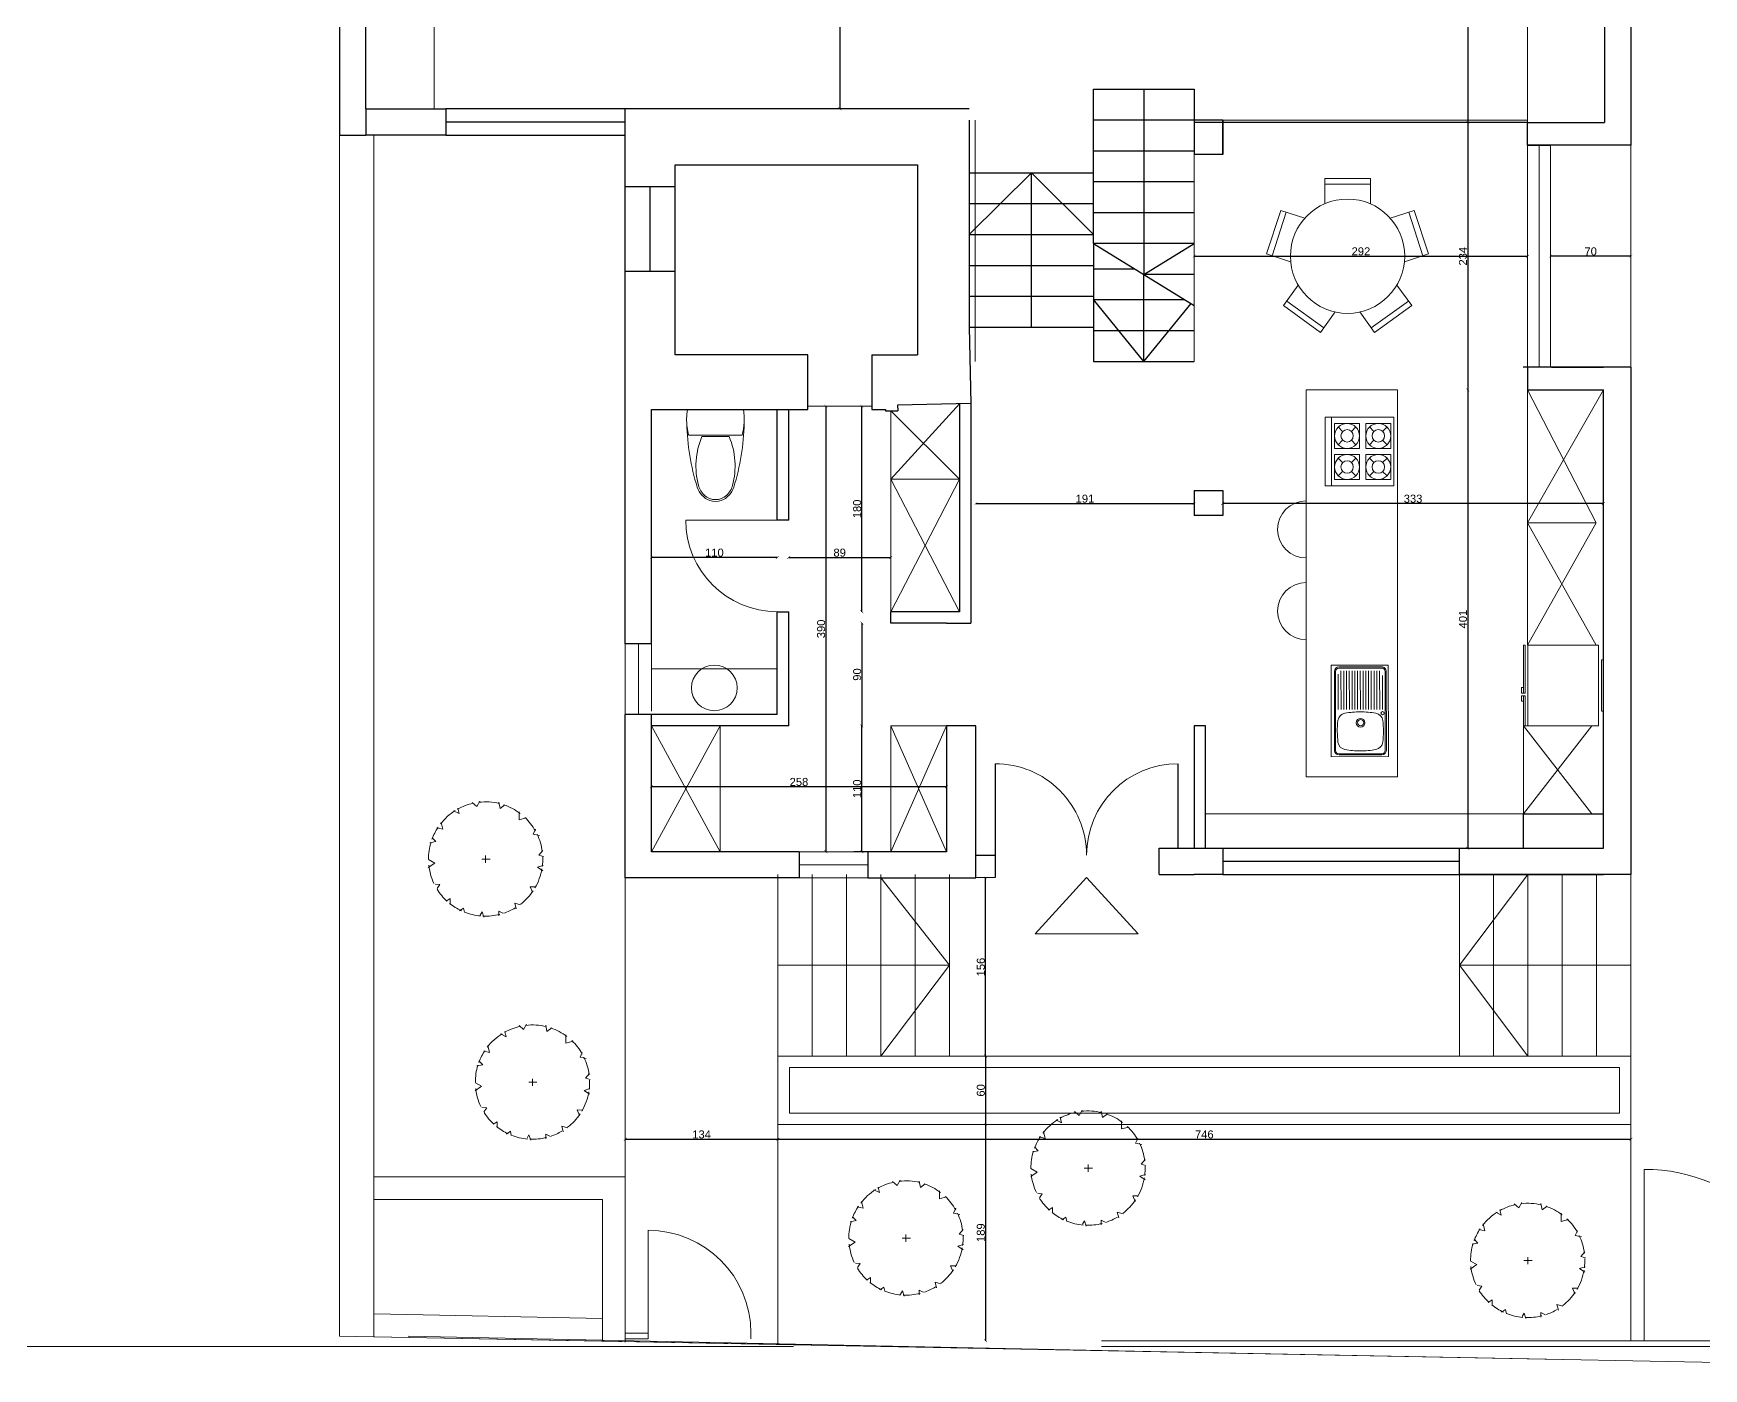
# Model space of a CAD drawing. Header units: millimetres. Extents: x -627 to 20370, y 1538 to 15679.
# Drawn here: x 10380 to 11841, y 9375 to 10544 of the extents above; entities that cross this region are included whole.
import ezdxf

# ---------------------------------------------------------------- set-up
doc = ezdxf.new("R2010")
doc.units = ezdxf.units.MM
doc.layers.add('blue', color=160, linetype='Continuous', lineweight=5)
doc.layers.add('new', color=3, linetype='Continuous', lineweight=30)
doc.layers.add('dim', color=2, linetype='Continuous')
doc.layers.add('Hidden', color=5, linetype='Continuous')
doc.styles.get("Standard").update_dxf_attribs({"font": 'Arial.ttf'})
doc.dimstyles.new('ISO-25', dxfattribs={"dimtxt": 7, "dimasz": 2.5, "dimexe": 1.25, "dimexo": 0.625, "dimtad": 1, "dimdec": 0, "dimtxsty": 'Standard', "dimblk": 'ARCHTICK', "dimblk1": 'ARCHTICK', "dimblk2": 'ARCHTICK', "dimcen": 2.5, "dimse1": 1, "dimse2": 1, "dimadec": 0, "dimazin": 0, "dimtfac": 1, "dimtdec": 0, "dimtmove": 0, "dimatfit": 3, "dimldrblk": 'ARCHTICK', "dimfxl": 1, "dimarcsym": 0})

# ---------------------------------------------------------------- blocks, each defined once
blk = doc.blocks.new('Muko07pl')
at = {"color": 0, "linetype": 'ByBlock'}
for p, q in [((-0.224, 0), (0.224, 0)), ((-0.224, -0.016), (-0.224, 0)), ((0.224, -0.016), (0.224, 0)), ((-0.354, -0.044), (0.354, -0.044)), ((-0.354, -0.664), (-0.354, -0.044)), ((-0.224, -0.018), (0.224, -0.018)), ((0.354, -0.044), (0.354, -0.664)), ((0.354, -0.664), (-0.354, -0.664)), ((-0.354, -0.686), (-0.089, -0.686)), ((-0.354, -0.702), (-0.354, -0.686)), ((-0.354, -0.702), (-0.089, -0.702)), ((-0.138, -0.702), (-0.089, -0.702)), ((-0.138, -0.717), (-0.138, -0.702)), ((-0.138, -0.717), (-0.089, -0.717)), ((-0.089, -0.702), (-0.089, -0.686)), ((-0.089, -0.717), (-0.089, -0.702)), ((-0.066, -0.686), (0.354, -0.686)), ((-0.066, -0.702), (-0.066, -0.686)), ((-0.066, -0.717), (-0.066, -0.702)), ((-0.066, -0.702), (-0.017, -0.702)), ((-0.066, -0.702), (0.354, -0.702)), ((-0.066, -0.717), (-0.017, -0.717)), ((-0.017, -0.717), (-0.017, -0.702)), ((0.354, -0.702), (0.354, -0.686))]:
    blk.add_line(p, q, dxfattribs=at)
blk = doc.blocks.new('Muko01pl')
at = {"color": 0, "linetype": 'ByBlock'}
for p, q in [((0.3, 0), (-0.3, 0)), ((-0.3, 0), (-0.3, -0.6)), ((0.3, 0), (0.3, -0.6)), ((0.3, -0.055), (-0.3, -0.055)), ((-0.027, -0.082), (-0.245, -0.082)), ((-0.245, -0.082), (-0.245, -0.3)), ((-0.214, -0.114), (-0.175, -0.152)), ((-0.059, -0.114), (-0.098, -0.152)), ((-0.027, -0.082), (-0.027, -0.3)), ((0.027, -0.082), (0.027, -0.3)), ((0.245, -0.082), (0.027, -0.082)), ((0.059, -0.114), (0.098, -0.152)), ((0.214, -0.114), (0.175, -0.152)), ((0.245, -0.082), (0.245, -0.3)), ((-0.175, -0.229), (-0.214, -0.268)), ((-0.098, -0.229), (-0.059, -0.268)), ((0.098, -0.229), (0.059, -0.268)), ((0.175, -0.229), (0.214, -0.268)), ((-0.027, -0.3), (-0.245, -0.3)), ((-0.245, -0.355), (-0.245, -0.573)), ((-0.027, -0.355), (-0.245, -0.355)), ((-0.214, -0.386), (-0.175, -0.425)), ((-0.059, -0.386), (-0.098, -0.425)), ((-0.027, -0.355), (-0.027, -0.573)), ((0.245, -0.3), (0.027, -0.3)), ((0.027, -0.355), (0.027, -0.573)), ((0.245, -0.355), (0.027, -0.355)), ((0.059, -0.386), (0.098, -0.425)), ((0.214, -0.386), (0.175, -0.425)), ((0.245, -0.355), (0.245, -0.573)), ((-0.027, -0.573), (-0.245, -0.573)), ((-0.175, -0.502), (-0.214, -0.541)), ((-0.098, -0.502), (-0.059, -0.541)), ((0.245, -0.573), (0.027, -0.573)), ((0.098, -0.502), (0.059, -0.541)), ((0.175, -0.502), (0.214, -0.541)), ((0.3, -0.6), (-0.3, -0.6))]:
    blk.add_line(p, q, dxfattribs=at)
for centre, radius in [((-0.136, -0.191), 0.109), ((-0.136, -0.191), 0.0545), ((0.136, -0.191), 0.109), ((0.136, -0.191), 0.0545), ((-0.136, -0.464), 0.109), ((-0.136, -0.464), 0.0545), ((0.136, -0.464), 0.109), ((0.136, -0.464), 0.0545)]:
    blk.add_circle(centre, radius, dxfattribs=at)
blk = doc.blocks.new('Tarja-p01')
for p, q in [((0.4, 0), (-0.4, 0)), ((-0.4, 0), (-0.4, -0.5)), ((0.4, -0.5), (0.4, 0)), ((-0.385, -0.058), (-0.385, -0.432)), ((-0.375, -0.058), (-0.375, -0.432)), ((0.345, -0.018), (-0.345, -0.018)), ((0.345, -0.028), (-0.345, -0.028)), ((0.012, -0.052), (0.31, -0.052)), ((0.012, -0.076), (0.35, -0.076)), ((0.012, -0.1), (0.35, -0.1)), ((0.012, -0.124), (0.35, -0.124)), ((0.375, -0.432), (0.375, -0.058)), ((0.385, -0.432), (0.385, -0.058)), ((0.012, -0.149), (0.35, -0.149)), ((0.012, -0.173), (0.35, -0.173)), ((0.012, -0.197), (0.35, -0.197)), ((0.012, -0.221), (0.35, -0.221)), ((0.012, -0.245), (0.35, -0.245)), ((0.012, -0.269), (0.35, -0.269)), ((0.012, -0.293), (0.35, -0.293)), ((0.012, -0.317), (0.35, -0.317)), ((0.012, -0.341), (0.35, -0.341)), ((0.012, -0.366), (0.35, -0.366)), ((0.012, -0.39), (0.35, -0.39)), ((0.012, -0.414), (0.35, -0.414)), ((0.012, -0.438), (0.322, -0.438)), ((-0.4, -0.5), (0.4, -0.5)), ((0.345, -0.462), (-0.345, -0.462)), ((0.345, -0.472), (-0.345, -0.472))]:
    blk.add_line(p, q)
for centre, radius in [((-0.02, -0.051), 0.0141), ((-0.103, -0.243), 0.038), ((-0.103, -0.243), 0.0275)]:
    blk.add_circle(centre, radius)
for centre, radius, start, end in [((-0.345, -0.058), 0.04, 90, 180), ((-0.345, -0.058), 0.03, 90, 180), ((0.4, -0.245), 0.75, 169.6188, 180), ((-0.264, -0.123), 0.075, 97.23, 169.6188), ((-0.179, -0.793), 0.75, 90, 97.23), ((-0.179, -0.793), 0.75, 82.77, 90), ((-0.094, -0.123), 0.075, 10.3812, 82.77), ((-0.758, -0.245), 0.75, 0, 10.3812), ((0.345, -0.058), 0.04, 0, 90), ((0.345, -0.058), 0.03, 0, 90), ((0.4, -0.245), 0.75, 180, 190.3812), ((-0.758, -0.245), 0.75, 349.6188, 0), ((-0.345, -0.432), 0.04, 180, 270), ((-0.345, -0.432), 0.03, 180, 270), ((-0.264, -0.367), 0.075, 190.3812, 262.77), ((-0.094, -0.367), 0.075, 277.23, 349.6188), ((0.345, -0.432), 0.04, 270, 0), ((0.345, -0.432), 0.03, 270, 0), ((-0.179, 0.303), 0.75, 262.77, 270), ((-0.179, 0.303), 0.75, 270, 277.23)]:
    blk.add_arc(centre, radius, start, end)
blk = doc.blocks.new('toilete')
at = {"linetype": 'Continuous'}
for p, q in [((24.5, 0), (-24.5, 0)), ((23.3, -22.5), (-23.3, -22.5)), ((-12, -23.5), (12, -23.5))]:
    blk.add_line(p, q, dxfattribs=at)
blk.add_lwpolyline([(23.3, -22.5), (24.5, -16.8), (25.2, -11.4), (25.2, -5.6), (24.5, 0)])
for start, end in [(170.5377, 187.7399), (187.7399, 195.822)]:
    blk.add_arc((26.2, -8.5), 51.5, start, end, dxfattribs=at)
for centre, radius, start, end in [((177.4, -7.8), 202.5, 181.2224, 197.2477), ((-177.4, -7.8), 202.5, 342.7523, 358.7776), ((49.8, -49.3), 66.9, 157.3737, 194.7786), ((-49.8, -49.3), 66.9, 345.2214, 22.6263), ((1.4, -62.5), 18.2, 197.2477, 249.5476), ((2.6, -61.7), 18.1, 194.7786, 226.8543), ((-1.4, -62.5), 18.2, 290.4524, 342.7523), ((-2.6, -61.7), 18.1, 313.1457, 345.2214), ((0, -64.5), 14.3, 226.8543, 313.1457), ((0, -66.1), 14.3, 249.5476, 290.4524)]:
    blk.add_arc(centre, radius, start, end)
blk = doc.blocks.new('MHPLS510')
for p, q in [((-0.2, 0.679), (0.2, 0.679)), ((-0.2, 0.458), (-0.2, 0.679)), ((-0.2, 0.629), (0.2, 0.629)), ((0.2, 0.679), (0.2, 0.458)), ((-0.708, 0.02), (-0.584, 0.4)), ((-0.66, 0.004), (-0.537, 0.385)), ((-0.584, 0.4), (-0.374, 0.332)), ((0.374, 0.332), (0.584, 0.4)), ((0.537, 0.385), (0.66, 0.004)), ((0.584, 0.4), (0.708, 0.02)), ((-0.498, -0.049), (-0.708, 0.02)), ((0.708, 0.02), (0.498, -0.049)), ((-0.561, -0.432), (-0.431, -0.253)), ((0.431, -0.253), (0.561, -0.432)), ((-0.237, -0.667), (-0.561, -0.432)), ((-0.208, -0.627), (-0.532, -0.392)), ((0.532, -0.392), (0.208, -0.627)), ((0.561, -0.432), (0.237, -0.667)), ((-0.108, -0.488), (-0.237, -0.667)), ((0.237, -0.667), (0.108, -0.488))]:
    blk.add_line(p, q)
blk.add_circle((0, 0), 0.5)
blk = doc.blocks.new('Arpls036')
at = {"color": 0, "linetype": 'ByBlock'}
for p, q in [((-0.243, 0.444), (-0.231, 0.397)), ((-0.118, 0.494), (-0.078, 0.459)), ((-0.078, 0.459), (-0.051, 0.506)), ((0.116, 0.497), (0.126, 0.442)), ((0.126, 0.442), (0.169, 0.474)), ((-0.39, 0.319), (-0.375, 0.26)), ((-0.231, 0.397), (-0.28, 0.422)), ((0.293, 0.414), (0.293, 0.342)), ((0.293, 0.342), (0.356, 0.359)), ((-0.435, 0.152), (-0.487, 0.142)), ((-0.468, 0.185), (-0.435, 0.152)), ((-0.375, 0.26), (-0.427, 0.272)), ((0.435, 0.26), (0.416, 0.217)), ((0.416, 0.217), (0.47, 0.207)), ((-0.033, 0), (0.039, 0)), ((0, 0.03), (0, -0.032)), ((0.5, 0.075), (0.465, 0.035)), ((0.465, 0.035), (0.505, 0.023)), ((-0.445, -0.035), (-0.502, -0.075)), ((-0.5, -0.005), (-0.445, -0.035)), ((0.503, -0.057), (0.453, -0.072)), ((0.453, -0.072), (0.5, -0.104)), ((-0.442, -0.219), (-0.4, -0.224)), ((-0.4, -0.224), (-0.425, -0.259)), ((0.44, -0.244), (0.391, -0.242)), ((0.391, -0.242), (0.411, -0.291)), ((-0.31, -0.346), (-0.345, -0.369)), ((-0.31, -0.394), (-0.31, -0.346)), ((-0.193, -0.429), (-0.228, -0.454)), ((-0.186, -0.466), (-0.193, -0.429)), ((0.306, -0.401), (0.256, -0.386)), ((0.256, -0.386), (0.268, -0.436)), ((-0.031, -0.461), (-0.048, -0.491)), ((-0.016, -0.508), (-0.031, -0.461)), ((0.151, -0.474), (0.116, -0.456)), ((0.116, -0.456), (0.116, -0.496))]:
    blk.add_line(p, q, dxfattribs=at)
for start, end in [(102.4305, 119.3539), (76.0941, 96.6598), (52.951, 71.3294), (122.0792, 142.2114), (29.4496, 46.7063), (162.8437, 180.2586), (146.2783, 159.7706), (7.4477, 25.7634), (352.5819, 2.0403), (186.2638, 205.3216), (329.6062, 350.2629), (212.0122, 227.5409), (307.8333, 326.2915), (230.9441, 244.8696), (288.2629, 301.0766), (248.2959, 265.0086), (267.3187, 284.2737)]:
    blk.add_arc((0, 0), 0.5, start, end, dxfattribs=at)
blk = doc.blocks.new('_ArchTick')
at = {"color": 0, "linetype": 'ByBlock', "const_width": 0.15}
blk.add_lwpolyline([(-0.5, -0.5), (0.5, 0.5)], dxfattribs=at)
blk = doc.blocks.new('*D63')
at = {"layer": 'Defpoints', "color": 0, "transparency": 16777216}
for p in [(11138.6, 11027.7), (11085.4, 10477.7), (11198.6, 10477.7)]:
    blk.add_point(p, dxfattribs=at)
at = {"layer": 'dim', "color": 0, "lineweight": -2, "transparency": 16777216}
blk.add_line((11085.4, 11027.7), (11085.4, 10477.7), dxfattribs=at)
at = {"layer": 'dim', "color": 0, "lineweight": -2, "transparency": 16777216, "xscale": 2.5, "yscale": 2.5, "zscale": 2.5}
for p, rotation in [((11085.4, 11027.7), 90), ((11085.4, 10477.7), 270)]:
    blk.add_blockref('_ArchTick', p, dxfattribs=dict(at, rotation=rotation))
at = {"layer": 'dim', "color": 0, "transparency": 16777216, "insert": (11081.2, 10752.7), "char_height": 7, "attachment_point": 5, "rotation": 90}
blk.add_mtext('550', dxfattribs=at)
blk = doc.blocks.new('*D67')
at = {"layer": 'Defpoints', "color": 0, "transparency": 16777216}
for p in [(11744.3, 10898.7), (11634.7, 10465.7), (11744.3, 10465.7)]:
    blk.add_point(p, dxfattribs=at)
at = {"layer": 'dim', "color": 0, "lineweight": -2, "transparency": 16777216}
blk.add_line((11634.7, 10898.7), (11634.7, 10465.7), dxfattribs=at)
at = {"layer": 'dim', "color": 0, "lineweight": -2, "transparency": 16777216, "xscale": 2.5, "yscale": 2.5, "zscale": 2.5}
for p, rotation in [((11634.7, 10898.7), 90), ((11634.7, 10465.7), 270)]:
    blk.add_blockref('_ArchTick', p, dxfattribs=dict(at, rotation=rotation))
at = {"layer": 'dim', "color": 0, "transparency": 16777216, "insert": (11630.5, 10682.2), "char_height": 7, "attachment_point": 5, "rotation": 90}
blk.add_mtext('433', dxfattribs=at)
blk = doc.blocks.new('*D70')
at = {"layer": 'Defpoints', "color": 0, "transparency": 16777216}
for p in [(11687, 10465.7), (11634.7, 10231.7), (11687, 10231.7)]:
    blk.add_point(p, dxfattribs=at)
at = {"layer": 'dim', "color": 0, "lineweight": -2, "transparency": 16777216}
blk.add_line((11634.7, 10465.7), (11634.7, 10231.7), dxfattribs=at)
at = {"layer": 'dim', "color": 0, "lineweight": -2, "transparency": 16777216, "xscale": 2.5, "yscale": 2.5, "zscale": 2.5}
for p, rotation in [((11634.7, 10465.7), 90), ((11634.7, 10231.7), 270)]:
    blk.add_blockref('_ArchTick', p, dxfattribs=dict(at, rotation=rotation))
at = {"layer": 'dim', "color": 0, "transparency": 16777216, "insert": (11630.5, 10348.7), "char_height": 7, "attachment_point": 5, "rotation": 90}
blk.add_mtext('234', dxfattribs=at)
blk = doc.blocks.new('*D71')
at = {"layer": 'Defpoints', "color": 0, "transparency": 16777216}
for p in [(11687, 10231.7), (11634.7, 9830.7), (11683.3, 9830.7)]:
    blk.add_point(p, dxfattribs=at)
at = {"layer": 'dim', "color": 0, "lineweight": -2, "transparency": 16777216}
blk.add_line((11634.7, 10231.7), (11634.7, 9830.7), dxfattribs=at)
at = {"layer": 'dim', "color": 0, "lineweight": -2, "transparency": 16777216, "xscale": 2.5, "yscale": 2.5, "zscale": 2.5}
for p, rotation in [((11634.7, 10231.7), 90), ((11634.7, 9830.7), 270)]:
    blk.add_blockref('_ArchTick', p, dxfattribs=dict(at, rotation=rotation))
at = {"layer": 'dim', "color": 0, "transparency": 16777216, "insert": (11630.5, 10031.2), "char_height": 7, "attachment_point": 5, "rotation": 90}
blk.add_mtext('401', dxfattribs=at)
blk = doc.blocks.new('*D72')
at = {"layer": 'Defpoints', "color": 0, "transparency": 16777216}
for p in [(11753.3, 10231.7), (11420.3, 10143.7), (11420.3, 10132.3)]:
    blk.add_point(p, dxfattribs=at)
at = {"layer": 'dim', "color": 0, "lineweight": -2, "transparency": 16777216}
blk.add_line((11753.3, 10132.3), (11420.3, 10132.3), dxfattribs=at)
at = {"layer": 'dim', "color": 0, "lineweight": -2, "transparency": 16777216, "xscale": 2.5, "yscale": 2.5, "zscale": 2.5, "rotation": 180}
blk.add_blockref('_ArchTick', (11420.3, 10132.3), dxfattribs=at)
at = {"layer": 'dim', "color": 0, "lineweight": -2, "transparency": 16777216, "xscale": 2.5, "yscale": 2.5, "zscale": 2.5}
blk.add_blockref('_ArchTick', (11753.3, 10132.3), dxfattribs=at)
at = {"layer": 'dim', "color": 0, "transparency": 16777216, "insert": (11586.8, 10136.5), "char_height": 7, "attachment_point": 5}
blk.add_mtext('333', dxfattribs=at)
blk = doc.blocks.new('*D73')
at = {"layer": 'Defpoints', "color": 0, "transparency": 16777216}
for p in [(11395.3, 10132.3), (11395.3, 10121.7), (11204.3, 9827.7)]:
    blk.add_point(p, dxfattribs=at)
at = {"layer": 'dim', "color": 0, "lineweight": -2, "transparency": 16777216}
blk.add_line((11204.3, 10132.3), (11395.3, 10132.3), dxfattribs=at)
at = {"layer": 'dim', "color": 0, "lineweight": -2, "transparency": 16777216, "xscale": 2.5, "yscale": 2.5, "zscale": 2.5, "rotation": 180}
blk.add_blockref('_ArchTick', (11204.3, 10132.3), dxfattribs=at)
at = {"layer": 'dim', "color": 0, "lineweight": -2, "transparency": 16777216, "xscale": 2.5, "yscale": 2.5, "zscale": 2.5}
blk.add_blockref('_ArchTick', (11395.3, 10132.3), dxfattribs=at)
at = {"layer": 'dim', "color": 0, "transparency": 16777216, "insert": (11299.8, 10136.5), "char_height": 7, "attachment_point": 5}
blk.add_mtext('191', dxfattribs=at)
blk = doc.blocks.new('*D74')
at = {"layer": 'Defpoints', "color": 0, "transparency": 16777216}
for p in [(10920.6, 10214.5), (11030.6, 10214.5), (10920.6, 10085.1)]:
    blk.add_point(p, dxfattribs=at)
at = {"layer": 'dim', "color": 0, "lineweight": -2, "transparency": 16777216}
blk.add_line((11030.6, 10085.1), (10920.6, 10085.1), dxfattribs=at)
at = {"layer": 'dim', "color": 0, "lineweight": -2, "transparency": 16777216, "xscale": 2.5, "yscale": 2.5, "zscale": 2.5, "rotation": 180}
blk.add_blockref('_ArchTick', (10920.6, 10085.1), dxfattribs=at)
at = {"layer": 'dim', "color": 0, "lineweight": -2, "transparency": 16777216, "xscale": 2.5, "yscale": 2.5, "zscale": 2.5}
blk.add_blockref('_ArchTick', (11030.6, 10085.1), dxfattribs=at)
at = {"layer": 'dim', "color": 0, "transparency": 16777216, "insert": (10975.6, 10089.3), "char_height": 7, "attachment_point": 5}
blk.add_mtext('110', dxfattribs=at)
blk = doc.blocks.new('*D75')
at = {"layer": 'Defpoints', "color": 0, "transparency": 16777216}
for p in [(11040.6, 10214.5), (11129.9, 10153.5), (11129.9, 10085.1)]:
    blk.add_point(p, dxfattribs=at)
at = {"layer": 'dim', "color": 0, "lineweight": -2, "transparency": 16777216}
blk.add_line((11040.6, 10085.1), (11129.9, 10085.1), dxfattribs=at)
at = {"layer": 'dim', "color": 0, "lineweight": -2, "transparency": 16777216, "xscale": 2.5, "yscale": 2.5, "zscale": 2.5, "rotation": 180}
blk.add_blockref('_ArchTick', (11040.6, 10085.1), dxfattribs=at)
at = {"layer": 'dim', "color": 0, "lineweight": -2, "transparency": 16777216, "xscale": 2.5, "yscale": 2.5, "zscale": 2.5}
blk.add_blockref('_ArchTick', (11129.9, 10085.1), dxfattribs=at)
at = {"layer": 'dim', "color": 0, "transparency": 16777216, "insert": (11085.2, 10089.3), "char_height": 7, "attachment_point": 5}
blk.add_mtext('89', dxfattribs=at)
blk = doc.blocks.new('*D76')
at = {"layer": 'Defpoints', "color": 0, "transparency": 16777216}
for p in [(11104.6, 10217.5), (11113.3, 10217.5), (11129.9, 10037.7)]:
    blk.add_point(p, dxfattribs=at)
at = {"layer": 'dim', "color": 0, "lineweight": -2, "transparency": 16777216}
blk.add_line((11104.6, 10037.7), (11104.6, 10217.5), dxfattribs=at)
at = {"layer": 'dim', "color": 0, "lineweight": -2, "transparency": 16777216, "xscale": 2.5, "yscale": 2.5, "zscale": 2.5}
for p, rotation in [((11104.6, 10217.5), 90), ((11104.6, 10037.7), 270)]:
    blk.add_blockref('_ArchTick', p, dxfattribs=dict(at, rotation=rotation))
at = {"layer": 'dim', "color": 0, "transparency": 16777216, "insert": (11100.5, 10127.6), "char_height": 7, "attachment_point": 5, "rotation": 90}
blk.add_mtext('180', dxfattribs=at)
blk = doc.blocks.new('*D77')
at = {"layer": 'Defpoints', "color": 0, "transparency": 16777216}
for p in [(11129.9, 10027.7), (11104.6, 9937.7), (11129.9, 9937.7)]:
    blk.add_point(p, dxfattribs=at)
at = {"layer": 'dim', "color": 0, "lineweight": -2, "transparency": 16777216}
blk.add_line((11104.6, 10027.7), (11104.6, 9937.7), dxfattribs=at)
at = {"layer": 'dim', "color": 0, "lineweight": -2, "transparency": 16777216, "xscale": 2.5, "yscale": 2.5, "zscale": 2.5}
for p, rotation in [((11104.6, 10027.7), 90), ((11104.6, 9937.7), 270)]:
    blk.add_blockref('_ArchTick', p, dxfattribs=dict(at, rotation=rotation))
at = {"layer": 'dim', "color": 0, "transparency": 16777216, "insert": (11100.5, 9982.7), "char_height": 7, "attachment_point": 5, "rotation": 90}
blk.add_mtext('90', dxfattribs=at)
blk = doc.blocks.new('*D78')
at = {"layer": 'Defpoints', "color": 0, "transparency": 16777216}
for p in [(10920.6, 9884.5), (10920.6, 9827.7), (11178.6, 9827.7)]:
    blk.add_point(p, dxfattribs=at)
at = {"layer": 'dim', "color": 0, "lineweight": -2, "transparency": 16777216}
blk.add_line((11178.6, 9884.5), (10920.6, 9884.5), dxfattribs=at)
at = {"layer": 'dim', "color": 0, "lineweight": -2, "transparency": 16777216, "xscale": 2.5, "yscale": 2.5, "zscale": 2.5, "rotation": 180}
blk.add_blockref('_ArchTick', (10920.6, 9884.5), dxfattribs=at)
at = {"layer": 'dim', "color": 0, "lineweight": -2, "transparency": 16777216, "xscale": 2.5, "yscale": 2.5, "zscale": 2.5}
blk.add_blockref('_ArchTick', (11178.6, 9884.5), dxfattribs=at)
at = {"layer": 'dim', "color": 0, "transparency": 16777216, "insert": (11049.6, 9888.7), "char_height": 7, "attachment_point": 5}
blk.add_mtext('258', dxfattribs=at)
blk = doc.blocks.new('*D79')
at = {"layer": 'Defpoints', "color": 0, "transparency": 16777216}
for p in [(11104.6, 9937.7), (11129.9, 9937.7), (11129.9, 9827.7)]:
    blk.add_point(p, dxfattribs=at)
at = {"layer": 'dim', "color": 0, "lineweight": -2, "transparency": 16777216}
blk.add_line((11104.6, 9827.7), (11104.6, 9937.7), dxfattribs=at)
at = {"layer": 'dim', "color": 0, "lineweight": -2, "transparency": 16777216, "xscale": 2.5, "yscale": 2.5, "zscale": 2.5}
for p, rotation in [((11104.6, 9937.7), 90), ((11104.6, 9827.7), 270)]:
    blk.add_blockref('_ArchTick', p, dxfattribs=dict(at, rotation=rotation))
at = {"layer": 'dim', "color": 0, "transparency": 16777216, "insert": (11100.5, 9882.7), "char_height": 7, "attachment_point": 5, "rotation": 90}
blk.add_mtext('110', dxfattribs=at)
blk = doc.blocks.new('*D80')
at = {"layer": 'Defpoints', "color": 0, "transparency": 16777216}
for p in [(11057.3, 10217.5), (11049.9, 9827.7), (11073.1, 9827.7)]:
    blk.add_point(p, dxfattribs=at)
at = {"layer": 'dim', "color": 0, "lineweight": -2, "transparency": 16777216}
blk.add_line((11073.1, 10217.5), (11073.1, 9827.7), dxfattribs=at)
at = {"layer": 'dim', "color": 0, "lineweight": -2, "transparency": 16777216, "xscale": 2.5, "yscale": 2.5, "zscale": 2.5}
for p, rotation in [((11073.1, 10217.5), 90), ((11073.1, 9827.7), 270)]:
    blk.add_blockref('_ArchTick', p, dxfattribs=dict(at, rotation=rotation))
at = {"layer": 'dim', "color": 0, "transparency": 16777216, "insert": (11069, 10022.6), "char_height": 7, "attachment_point": 5, "rotation": 90}
blk.add_mtext('390', dxfattribs=at)
blk = doc.blocks.new('*D81')
at = {"layer": 'Defpoints', "color": 0, "transparency": 16777216}
for p in [(11031.2, 9804.7), (11212.9, 9804.7), (11031.2, 9648.9)]:
    blk.add_point(p, dxfattribs=at)
at = {"layer": 'dim', "color": 0, "lineweight": -2, "transparency": 16777216}
blk.add_line((11212.9, 9648.9), (11212.9, 9804.7), dxfattribs=at)
at = {"layer": 'dim', "color": 0, "lineweight": -2, "transparency": 16777216, "xscale": 2.5, "yscale": 2.5, "zscale": 2.5}
for p, rotation in [((11212.9, 9804.7), 90), ((11212.9, 9648.9), 270)]:
    blk.add_blockref('_ArchTick', p, dxfattribs=dict(at, rotation=rotation))
at = {"layer": 'dim', "color": 0, "transparency": 16777216, "insert": (11208.7, 9726.8), "char_height": 7, "attachment_point": 5, "rotation": 90}
blk.add_mtext('156', dxfattribs=at)
blk = doc.blocks.new('*D82')
at = {"layer": 'Defpoints', "color": 0, "transparency": 16777216}
for p in [(11404.2, 9588.9), (11212.9, 9399.8), (11314.3, 9399.8)]:
    blk.add_point(p, dxfattribs=at)
at = {"layer": 'dim', "color": 0, "lineweight": -2, "transparency": 16777216}
blk.add_line((11212.9, 9588.9), (11212.9, 9399.8), dxfattribs=at)
at = {"layer": 'dim', "color": 0, "lineweight": -2, "transparency": 16777216, "xscale": 2.5, "yscale": 2.5, "zscale": 2.5}
for p, rotation in [((11212.9, 9588.9), 90), ((11212.9, 9399.8), 270)]:
    blk.add_blockref('_ArchTick', p, dxfattribs=dict(at, rotation=rotation))
at = {"layer": 'dim', "color": 0, "transparency": 16777216, "insert": (11208.7, 9494.4), "char_height": 7, "attachment_point": 5, "rotation": 90}
blk.add_mtext('189', dxfattribs=at)
blk = doc.blocks.new('*D83')
at = {"layer": 'Defpoints', "color": 0, "transparency": 16777216}
for p in [(11031.2, 9628.9), (11031.2, 9576.1), (10897.6, 9543.3)]:
    blk.add_point(p, dxfattribs=at)
at = {"layer": 'dim', "color": 0, "lineweight": -2, "transparency": 16777216}
blk.add_line((10897.6, 9576.1), (11031.2, 9576.1), dxfattribs=at)
at = {"layer": 'dim', "color": 0, "lineweight": -2, "transparency": 16777216, "xscale": 2.5, "yscale": 2.5, "zscale": 2.5, "rotation": 180}
blk.add_blockref('_ArchTick', (10897.6, 9576.1), dxfattribs=at)
at = {"layer": 'dim', "color": 0, "lineweight": -2, "transparency": 16777216, "xscale": 2.5, "yscale": 2.5, "zscale": 2.5}
blk.add_blockref('_ArchTick', (11031.2, 9576.1), dxfattribs=at)
at = {"layer": 'dim', "color": 0, "transparency": 16777216, "insert": (10964.4, 9580.3), "char_height": 7, "attachment_point": 5}
blk.add_mtext('134', dxfattribs=at)
blk = doc.blocks.new('*D84')
at = {"layer": 'Defpoints', "color": 0, "transparency": 16777216}
for p in [(11031.2, 9628.9), (11777.3, 9628.9), (11777.3, 9576.1)]:
    blk.add_point(p, dxfattribs=at)
at = {"layer": 'dim', "color": 0, "lineweight": -2, "transparency": 16777216}
blk.add_line((11031.2, 9576.1), (11777.3, 9576.1), dxfattribs=at)
at = {"layer": 'dim', "color": 0, "lineweight": -2, "transparency": 16777216, "xscale": 2.5, "yscale": 2.5, "zscale": 2.5, "rotation": 180}
blk.add_blockref('_ArchTick', (11031.2, 9576.1), dxfattribs=at)
at = {"layer": 'dim', "color": 0, "lineweight": -2, "transparency": 16777216, "xscale": 2.5, "yscale": 2.5, "zscale": 2.5}
blk.add_blockref('_ArchTick', (11777.3, 9576.1), dxfattribs=at)
at = {"layer": 'dim', "color": 0, "transparency": 16777216, "insert": (11404.2, 9580.3), "char_height": 7, "attachment_point": 5}
blk.add_mtext('746', dxfattribs=at)
blk = doc.blocks.new('*D85')
at = {"layer": 'Defpoints', "color": 0, "transparency": 16777216}
for p in [(11395.3, 10437.7), (11687, 10445.7), (11687, 10348.7)]:
    blk.add_point(p, dxfattribs=at)
at = {"layer": 'dim', "color": 0, "lineweight": -2, "transparency": 16777216}
blk.add_line((11395.3, 10348.7), (11687, 10348.7), dxfattribs=at)
at = {"layer": 'dim', "color": 0, "lineweight": -2, "transparency": 16777216, "xscale": 2.5, "yscale": 2.5, "zscale": 2.5, "rotation": 180}
blk.add_blockref('_ArchTick', (11395.3, 10348.7), dxfattribs=at)
at = {"layer": 'dim', "color": 0, "lineweight": -2, "transparency": 16777216, "xscale": 2.5, "yscale": 2.5, "zscale": 2.5}
blk.add_blockref('_ArchTick', (11687, 10348.7), dxfattribs=at)
at = {"layer": 'dim', "color": 0, "transparency": 16777216, "insert": (11541.2, 10352.9), "char_height": 7, "attachment_point": 5}
blk.add_mtext('292', dxfattribs=at)
blk = doc.blocks.new('*D86')
at = {"layer": 'Defpoints', "color": 0, "transparency": 16777216}
for p in [(11707, 10445.7), (11777.3, 10445.7), (11707, 10348.7)]:
    blk.add_point(p, dxfattribs=at)
at = {"layer": 'dim', "color": 0, "lineweight": -2, "transparency": 16777216}
blk.add_line((11777.3, 10348.7), (11707, 10348.7), dxfattribs=at)
at = {"layer": 'dim', "color": 0, "lineweight": -2, "transparency": 16777216, "xscale": 2.5, "yscale": 2.5, "zscale": 2.5, "rotation": 180}
blk.add_blockref('_ArchTick', (11707, 10348.7), dxfattribs=at)
at = {"layer": 'dim', "color": 0, "lineweight": -2, "transparency": 16777216, "xscale": 2.5, "yscale": 2.5, "zscale": 2.5}
blk.add_blockref('_ArchTick', (11777.3, 10348.7), dxfattribs=at)
at = {"layer": 'dim', "color": 0, "transparency": 16777216, "insert": (11742.2, 10352.9), "char_height": 7, "attachment_point": 5}
blk.add_mtext('70', dxfattribs=at)
blk = doc.blocks.new('*D102')
at = {"layer": 'Defpoints', "color": 0, "transparency": 16777216}
for p in [(11212.9, 9648.9), (11212.9, 9588.9), (11212.9, 9588.9)]:
    blk.add_point(p, dxfattribs=at)
at = {"layer": 'dim', "color": 0, "lineweight": -2, "transparency": 16777216}
blk.add_line((11212.9, 9648.9), (11212.9, 9588.9), dxfattribs=at)
at = {"layer": 'dim', "color": 0, "lineweight": -2, "transparency": 16777216, "xscale": 2.5, "yscale": 2.5, "zscale": 2.5}
for p, rotation in [((11212.9, 9648.9), 90), ((11212.9, 9588.9), 270)]:
    blk.add_blockref('_ArchTick', p, dxfattribs=dict(at, rotation=rotation))
at = {"layer": 'dim', "color": 0, "transparency": 16777216, "insert": (11208.7, 9618.9), "char_height": 7, "attachment_point": 5, "rotation": 90}
blk.add_mtext('60', dxfattribs=at)

msp = doc.modelspace()

# ---------------------------------------------------------------- linework, layer by layer
for p, q in [((11198.6, 10477.7), (10913.6, 10477.7)), ((11198.6, 10286.7), (11199.9, 10219.7)), ((11057.3, 10214.5), (11057.3, 10262.5)), ((11753.3, 9830.7), (11753.3, 10231.7)), ((10920.6, 10009.7), (10920.6, 10214.5)), ((10920.6, 10214.5), (11057.3, 10214.5)), ((11199.9, 10219.7), (11135.9, 10218.5)), ((11135.9, 10218.5), (11136, 10213.5)), ((11395.3, 10143.7), (11420.3, 10143.7)), ((11395.3, 10143.7), (11395.3, 10121.7)), ((11178.6, 9937.7), (11178.6, 9827.7)), ((10897.6, 9804.7), (10897.6, 9919)), ((11049.9, 9827.7), (10920.6, 9827.7)), ((11178.6, 9827.7), (11097.6, 9827.7)), ((10908.3, 9804.7), (10897.6, 9804.7)), ((11049.9, 9804.7), (10908.3, 9804.7)), ((11418.3, 9807.7), (11395.3, 9807.7))]:
    msp.add_line(p, q)
for points in [[(10670.6, 10477.7), (10670.6, 10674.7)], [(10647.6, 10651.7), (10647.6, 10477.7), (10647.6, 10454.7), (10670.6, 10454.7)], [(10670.6, 10477.7), (10670.6, 10454.7)], [(10897.6, 10108.7), (10897.6, 10477.7)], [(10913.6, 10477.7), (10897.6, 10477.7)], [(11420.3, 10437.7), (11420.3, 10467.7), (11395.3, 10467.7)], [(11420.3, 10467.7), (11420.3, 10437.7), (11395.3, 10437.7)], [(11395.3, 10467.7), (11395.3, 10437.7)], [(10941.3, 10262.5), (10941.3, 10428.5), (11153.3, 10428.5), (11153.3, 10262.5)], [(10941.3, 10409.5), (10897.6, 10409.5)], [(10919.4, 10335.5), (10919.4, 10409.5)], [(10897.6, 10335.5), (10941.3, 10335.5)], [(11057.3, 10262.5), (10941.3, 10262.5)], [(11113.3, 10262.5), (11153.3, 10262.5)], [(11113.3, 10262.5), (11113.3, 10214.5), (11125.3, 10214.5), (11125.3, 10213.5)], [(11777.3, 10251.7), (11777.3, 9807.7), (11753.3, 9807.7)], [(11125.3, 10213.5), (11136, 10213.5)], [(11420.3, 10143.7), (11420.3, 10121.7), (11395.3, 10121.7)], [(10897.6, 10030.7), (10897.6, 10108.7)], [(10897.6, 10009.7), (10897.6, 10058.2)], [(10897.6, 9919), (10897.6, 9947.7)], [(11109.9, 9827.7), (11109.9, 9804.7), (11204.3, 9804.7), (11204.3, 9937.7)], [(11204.3, 9937.7), (11178.6, 9937.7)], [(11364.8, 9807.7), (11395.3, 9807.7)]]:
    msp.add_lwpolyline(points)
at = {"layer": 'blue'}
for p, q in [((10920.6, 9950.7), (10920.6, 10009.7)), ((11109.9, 9827.7), (11049.9, 9827.7)), ((11256.2, 9755.8), (11301.2, 9805)), ((11346.2, 9755.8), (11301.2, 9805))]:
    msp.add_line(p, q, dxfattribs=at)
for points in [[(10730.6, 11027.7), (10730.6, 10477.7)], [(11203.6, 10467.7), (11203.6, 10256.7)], [(11395.3, 10467.7), (11395.3, 10256.7)], [(11420.3, 10467.7), (11687, 10467.7)], [(10647.6, 10454.7), (10647.6, 9403.8)], [(10677.6, 10454.7), (10677.6, 9403.3)], [(11395.3, 10437.7), (11395.3, 10286.7)], [(11687, 10445.7), (11687, 10251.7)], [(11697, 10445.7), (11697, 10251.7)], [(11707, 10445.7), (11707, 10251.7)], [(11777.3, 10251.7), (11777.3, 10445.7)], [(11573.3, 10231.7), (11493.3, 10231.7), (11493.3, 9893.2)], [(11573.3, 10231.7), (11573.3, 9893.2)], [(11687, 10115.5), (11687, 10231.7), (11753.3, 10231.7)], [(11747, 10115.5), (11687, 10231.7)], [(11753.3, 10231.7), (11687, 10115.5)], [(11057.3, 10217.5), (11113.3, 10217.5)], [(11129.9, 10153.5), (11189.9, 10219.5)], [(11129.9, 10037.7), (11129.9, 10213.5)], [(11129.9, 10153.5), (11189.9, 10153.5), (11129.9, 10213.5)], [(11129.9, 10037.7), (11189.9, 10153.5)], [(11129.9, 10153.5), (11189.9, 10037.7)], [(11030.6, 10117.7), (10950.6, 10117.7)], [(11687, 10008.5), (11687, 10115.5), (11747, 10115.5)], [(11747, 10008.5), (11687, 10115.5)], [(11747, 10115.5), (11687, 10008.5)], [(10897.6, 9947.7), (10897.6, 10009.7)], [(10909.1, 9947.7), (10909.1, 10009.7)], [(11030.6, 9987.7), (10920.6, 9987.7)], [(10980.6, 9827.7), (10980.6, 9937.7), (10920.6, 9827.7), (10980.6, 9827.7), (10920.6, 9937.7)], [(11178.6, 9937.7), (11129.9, 9937.7)], [(11129.9, 9937.7), (11129.9, 9827.7)], [(11129.9, 9827.7), (11178.6, 9937.7), (11178.6, 9827.7), (11129.9, 9937.7)], [(11683.3, 9830.7), (11683.3, 9937.7), (11743.3, 9937.7)], [(11743.3, 9860.7), (11683.3, 9937.7)], [(11743.3, 9937.7), (11683.3, 9860.7)], [(11573.3, 9893.2), (11493.3, 9893.2)], [(11683.3, 9860.7), (11405.3, 9860.7)], [(11109.9, 9804.7), (11049.9, 9804.7), (11049.9, 9827.7)], [(10897.6, 9804.7), (10897.6, 9543.3)], [(11031.2, 9807.7), (11031.2, 9648.9), (11428.5, 9648.9)], [(11031.2, 9728.3), (11181.2, 9728.3), (11121.2, 9804.7)], [(11049.9, 9816.2), (11109.9, 9816.2)], [(11061.2, 9648.9), (11061.2, 9807.7)], [(11091.2, 9648.9), (11091.2, 9807.7)], [(11121.2, 9648.9), (11121.2, 9807.7)], [(11151.2, 9648.9), (11151.2, 9807.7)], [(11181.2, 9648.9), (11181.2, 9807.7)], [(11777.3, 9807.7), (11777.3, 9648.9), (11380, 9648.9)], [(11627.3, 9648.9), (11627.3, 9807.7)], [(11777.3, 9728.3), (11627.3, 9728.3), (11687.3, 9807.7)], [(11657.3, 9648.9), (11657.3, 9807.7)], [(11687.3, 9648.9), (11687.3, 9807.7)], [(11717.3, 9648.9), (11717.3, 9807.7)], [(11747.3, 9648.9), (11747.3, 9807.7)], [(11256.2, 9755.8), (11346.2, 9755.8)], [(11181.2, 9728.3), (11121.2, 9648.9)], [(11627.3, 9728.3), (11687.3, 9648.9)], [(11031.2, 9648.9), (11031.2, 9628.9)], [(11031.2, 9648.9), (11031.2, 9588.9), (11777.3, 9588.9), (11777.3, 9648.9)], [(11380, 9648.9), (11144.3, 9648.9)], [(11400.3, 9648.9), (11400, 9648.9)], [(11044.8, 9394.8), (10205.2, 9394.8), (10165.2, 9394.8), (10165.2, 9404.8), (10225.2, 9404.8), (10225.2, 9477.7), (10165.2, 9477.7), (10165.2, 9497.7), (10205.2, 9497.7), (10205.2, 9640.5)], [(11031.2, 9628.9), (11031.2, 9396.9)], [(11777.3, 9628.9), (11777.3, 9399.8)], [(10677.6, 9543.3), (10897.6, 9543.3), (10897.6, 9398.7)], [(11789.1, 9399.8), (11789.1, 9549.8)], [(10677.6, 9523.3), (10877.6, 9523.3), (10877.6, 9399.1)], [(10917.6, 9406.5), (10917.6, 9496.5)], [(10897.6, 9479.9), (10897.6, 9399.9)], [(10678, 9423.3), (10877.6, 9419.4)], [(11717.3, 9383.3), (10647.6, 9403.8)], [(10677.6, 9403.3), (11204.3, 9393.2)], [(10897.6, 9406.5), (10917.6, 9406.5)], [(10897.6, 9401.5), (10917.6, 9401.5)], [(10917.6, 9401.5), (10917.6, 9406.5)], [(11007.6, 9401.5), (11007.6, 9406.5)], [(11314.3, 9399.8), (12158.2, 9399.8)], [(11314.3, 9394.8), (12158.2, 9394.8)]]:
    msp.add_lwpolyline(points, dxfattribs=at)
at = {"layer": 'blue', "lineweight": 0}
msp.add_lwpolyline([(11687, 10465.7), (11687, 10898.7)], dxfattribs=at)
at = {"layer": 'blue', "flags": 128}
msp.add_lwpolyline([(10707.6, 9403.8), (11371.5, 9390), (12126.3, 9375.5, 0.396246), (12265.2, 9553.7), (12276.5, 10639.7)], format="xyb", dxfattribs=at)
at = {"layer": 'blue'}
for points in [[(11777.3, 9588.9), (11031.2, 9588.9), (11031.2, 9648.9), (11777.3, 9648.9)], [(11767.3, 9598.9), (11041.2, 9598.9), (11041.2, 9638.9), (11767.3, 9638.9)]]:
    msp.add_lwpolyline(points, close=True, dxfattribs=at)
msp.add_circle((10975.6, 9971), 20, dxfattribs=at)
for centre, radius, start, end in [((11493.3, 10109.7), 25, 90, 270), ((11030.6, 10117.7), 80, 180, 270), ((11493.3, 10038.2), 25, 90, 270), ((11221.2, 9824.7), 80, 0, 90.0003), ((11381.2, 9824.7), 80, 90, 180), ((11789.1, 9399.8), 150, 0, 90), ((10917.6, 9406.5), 90, 360, 90)]:
    msp.add_arc(centre, radius, start, end, dxfattribs=at)
at = {"layer": 'Hidden'}
msp.add_line((11687, 10465.7), (11395.3, 10465.7), dxfattribs=at)
for points in [[(11307.3, 10467.7), (11307.3, 10494.7), (11395.3, 10494.7), (11395.3, 10494.7), (11395.3, 10466.7)], [(11351.3, 10494.7), (11351.3, 10332.7)], [(11198.6, 10467.7), (11198.6, 10421.7), (11307.3, 10421.7)], [(11395.3, 10467.7), (11307.3, 10467.7)], [(11395.3, 10440.7), (11307.3, 10440.7), (11307.3, 10467.7)], [(11395.3, 10467.7), (11395.3, 10465.7)], [(11395.3, 10465.7), (11395.3, 10437.7)], [(11395.3, 10413.7), (11307.3, 10413.7), (11307.3, 10440.7)], [(11198.6, 10421.7), (11198.6, 10394.7), (11307.3, 10394.7)], [(11253, 10286.7), (11253, 10421.7), (11198.6, 10367.7)], [(11307.3, 10367.7), (11253, 10421.7)], [(11395.3, 10386.7), (11307.3, 10386.7), (11307.3, 10413.7)], [(11198.6, 10394.7), (11198.6, 10367.7), (11307.3, 10367.7)], [(11395.3, 10359.7), (11307.3, 10359.7), (11307.3, 10386.7)], [(11198.6, 10367.7), (11198.6, 10340.7), (11307.3, 10340.7)], [(11307.3, 10359.7), (11307.3, 10286.7), (11307.3, 10256.7), (11395.3, 10256.7)], [(11351.3, 10332.7), (11395.3, 10359.7)], [(11198.6, 10340.7), (11198.6, 10313.7), (11307.3, 10313.7)], [(11307.3, 10337.7), (11343.1, 10337.7)], [(11395.3, 10332.7), (11351.3, 10332.7)], [(11351.3, 10256.7), (11351.3, 10332.7)], [(11198.6, 10313.7), (11198.6, 10286.7), (11307.3, 10286.7)], [(11307.3, 10310.7), (11387.1, 10310.7)], [(11351.3, 10256.7), (11307.3, 10310.7)], [(11351.3, 10256.7), (11392.6, 10307.4)], [(11307.3, 10283.7), (11395.3, 10283.7)]]:
    msp.add_lwpolyline(points, dxfattribs=at)
at = {"layer": 'new'}
for p, q in [((11777.3, 10923.7), (11777.3, 10445.7)), ((11754.3, 10898.7), (11754.3, 10477.7)), ((11754.3, 10898.7), (11754.3, 10465.7)), ((11364.8, 9830.7), (11420.3, 9830.7)), ((11420.3, 9830.7), (11420.3, 9807.7)), ((11420.3, 9807.7), (11418.3, 9807.7))]:
    msp.add_line(p, q, dxfattribs=at)
for points in [[(10670.6, 10477.7), (10740.6, 10477.7), (10740.6, 10454.7), (10670.6, 10454.7)], [(10897.6, 10477.7), (10740.6, 10477.7)], [(10740.6, 10466.2), (10897.6, 10466.2)], [(11198.6, 10466.7), (11198.6, 10286.7)], [(11420.3, 10437.7), (11420.3, 10467.7)], [(11687, 10465.7), (11754.3, 10465.7)], [(11687, 10445.7), (11687, 10465.7)], [(10740.6, 10454.7), (10897.6, 10454.7)], [(11687, 10445.7), (11707, 10445.7)], [(11777.3, 10445.7), (11687, 10445.7)], [(11307.3, 10359.7), (11395.3, 10305.7)], [(11707, 10251.7), (11683, 10251.7)], [(11777.3, 10251.7), (11687, 10251.7), (11687, 10231.7), (11753.3, 10231.7)], [(11708, 10251.7), (11753.3, 10251.7)], [(11030.6, 10117.7), (11030.6, 10214.5)], [(11040.6, 10117.7), (11040.6, 10214.5)], [(11189.9, 10219.7), (11189.9, 10037.7)], [(11199.9, 10219.7), (11199.9, 10027.7)], [(11040.6, 10117.7), (11030.6, 10117.7)], [(11030.6, 9947.7), (11030.6, 10037.7)], [(11030.6, 10037.7), (11040.6, 10037.7)], [(11040.6, 9937.7), (11040.6, 10037.7)], [(11189.9, 10037.7), (11129.9, 10037.7)], [(11129.9, 10027.7), (11129.9, 10037.7)], [(11178.6, 10027.7), (11129.9, 10027.7)], [(11178.6, 10027.7), (11199.9, 10027.7)], [(10920.6, 10009.7), (10897.6, 10009.7)], [(10920.6, 9947.7), (10897.6, 9947.7)], [(10920.6, 9827.7), (10920.6, 9947.7)], [(11030.6, 9947.7), (10920.6, 9947.7)], [(11040.6, 9937.7), (10920.6, 9937.7)], [(11405.3, 9830.7), (11405.3, 9937.7), (11395.3, 9937.7), (11395.3, 9830.7)], [(11221.2, 9904.7), (11221.2, 9805)], [(11381.2, 9830.7), (11381.2, 9904.7)], [(11683.3, 9830.7), (11683.3, 9860.7), (11753.3, 9860.7)], [(11049.9, 9827.7), (11049.9, 9804.7)], [(11109.9, 9827.7), (11109.9, 9804.7)], [(11204.3, 9824.7), (11221.2, 9824.7)], [(11364.8, 9807.7), (11364.8, 9830.7)], [(11420.3, 9830.7), (11753.3, 9830.7)], [(11627.3, 9819.2), (11420.3, 9819.2)], [(11753.3, 9807.7), (11627.3, 9807.7), (11627.3, 9830.7)], [(11221.2, 9805), (11204.3, 9804.7)], [(11420.3, 9807.7), (11753.3, 9807.7)]]:
    msp.add_lwpolyline(points, dxfattribs=at)

# ---------------------------------------------------------------- block references
at = {"layer": 'blue', "xscale": 100, "yscale": 100, "zscale": 100}
for name, p in [('MHPLS510', (11529.5, 10348.7)), ('Arpls036', (10775.5, 9821.3)), ('Arpls036', (10816.5, 9626.1)), ('Arpls036', (11302.5, 9550.9)), ('Arpls036', (11143.2, 9489.7)), ('Arpls036', (11687.1, 9470.1))]:
    msp.add_blockref(name, p, dxfattribs=at)
at = {"layer": 'blue'}
msp.add_blockref('toilete', (10976.6, 10214.5), dxfattribs=at)
at = {"layer": 'blue', "xscale": -100, "yscale": 100, "zscale": 100}
for name, p, rotation in [('Muko01pl', (11510, 10177.9), 90), ('Muko07pl', (11753.5, 9973.1), 270)]:
    msp.add_blockref(name, p, dxfattribs=dict(at, rotation=rotation))
at = {"layer": 'blue', "linetype": 'ByBlock', "xscale": -99.99999999999999, "yscale": 99.99999999999999, "zscale": 99.99999999999999, "rotation": 270.0773400650305}
msp.add_blockref('Tarja-p01', (11565.2, 9950.9), dxfattribs=at)

# ---------------------------------------------------------------- dimensions: what is measured, and where the dimension line sits
at = {"layer": 'dim'}
for base, p1, p2, picture, middle in [((11085.4, 10477.7), (11138.6, 11027.7), (11198.6, 10477.7), '*D63', (11081.2, 10752.7)), ((11634.7, 10465.7), (11744.3, 10898.7), (11744.3, 10465.7), '*D67', (11630.5, 10682.2)), ((11634.7, 10231.7), (11687, 10465.7), (11687, 10231.7), '*D70', (11630.5, 10348.7)), ((11634.7, 9830.7), (11687, 10231.7), (11683.3, 9830.7), '*D71', (11630.5, 10031.2)), ((11073.1, 9827.7), (11057.3, 10217.5), (11049.9, 9827.7), '*D80', (11069, 10022.6)), ((11104.6, 10217.5), (11129.9, 10037.7), (11113.3, 10217.5), '*D76', (11100.5, 10127.6)), ((11104.6, 9937.7), (11129.9, 10027.7), (11129.9, 9937.7), '*D77', (11100.5, 9982.7)), ((11104.6, 9937.7), (11129.9, 9827.7), (11129.9, 9937.7), '*D79', (11100.5, 9882.7)), ((11212.9, 9804.7), (11031.2, 9648.9), (11031.2, 9804.7), '*D81', (11208.7, 9726.8)), ((11212.9, 9588.9), (11212.9, 9648.9), (11212.9, 9588.9), '*D102', (11208.7, 9618.9)), ((11212.9, 9399.8), (11404.2, 9588.9), (11314.3, 9399.8), '*D82', (11208.7, 9494.4))]:
    dim = msp.add_linear_dim(base=base, p1=p1, p2=p2, angle=90, dimstyle='ISO-25', dxfattribs=at)
    dim.commit()
    dim.dimension.update_dxf_attribs({"geometry": picture, "text_midpoint": middle})
for base, p1, p2, picture, middle in [((11687, 10348.7), (11395.3, 10437.7), (11687, 10445.7), '*D85', (11541.2, 10352.9)), ((11707, 10348.7), (11777.3, 10445.7), (11707, 10445.7), '*D86', (11742.2, 10352.9)), ((11420.3, 10132.3), (11753.3, 10231.7), (11420.3, 10143.7), '*D72', (11586.8, 10136.5)), ((10920.6, 10085.1), (11030.6, 10214.5), (10920.6, 10214.5), '*D74', (10975.6, 10089.3)), ((11129.9, 10085.1), (11040.6, 10214.5), (11129.9, 10153.5), '*D75', (11085.2, 10089.3)), ((11395.3, 10132.3), (11204.3, 9827.7), (11395.3, 10121.7), '*D73', (11299.8, 10136.5)), ((10920.6, 9884.5), (11178.6, 9827.7), (10920.6, 9827.7), '*D78', (11049.6, 9888.7)), ((11031.2, 9576.1), (10897.6, 9543.3), (11031.2, 9628.9), '*D83', (10964.4, 9580.3)), ((11777.3, 9576.1), (11031.2, 9628.9), (11777.3, 9628.9), '*D84', (11404.2, 9580.3))]:
    dim = msp.add_linear_dim(base=base, p1=p1, p2=p2, dimstyle='ISO-25', dxfattribs=at)
    dim.commit()
    dim.dimension.update_dxf_attribs({"geometry": picture, "text_midpoint": middle})

doc.saveas('drawing.dxf')
